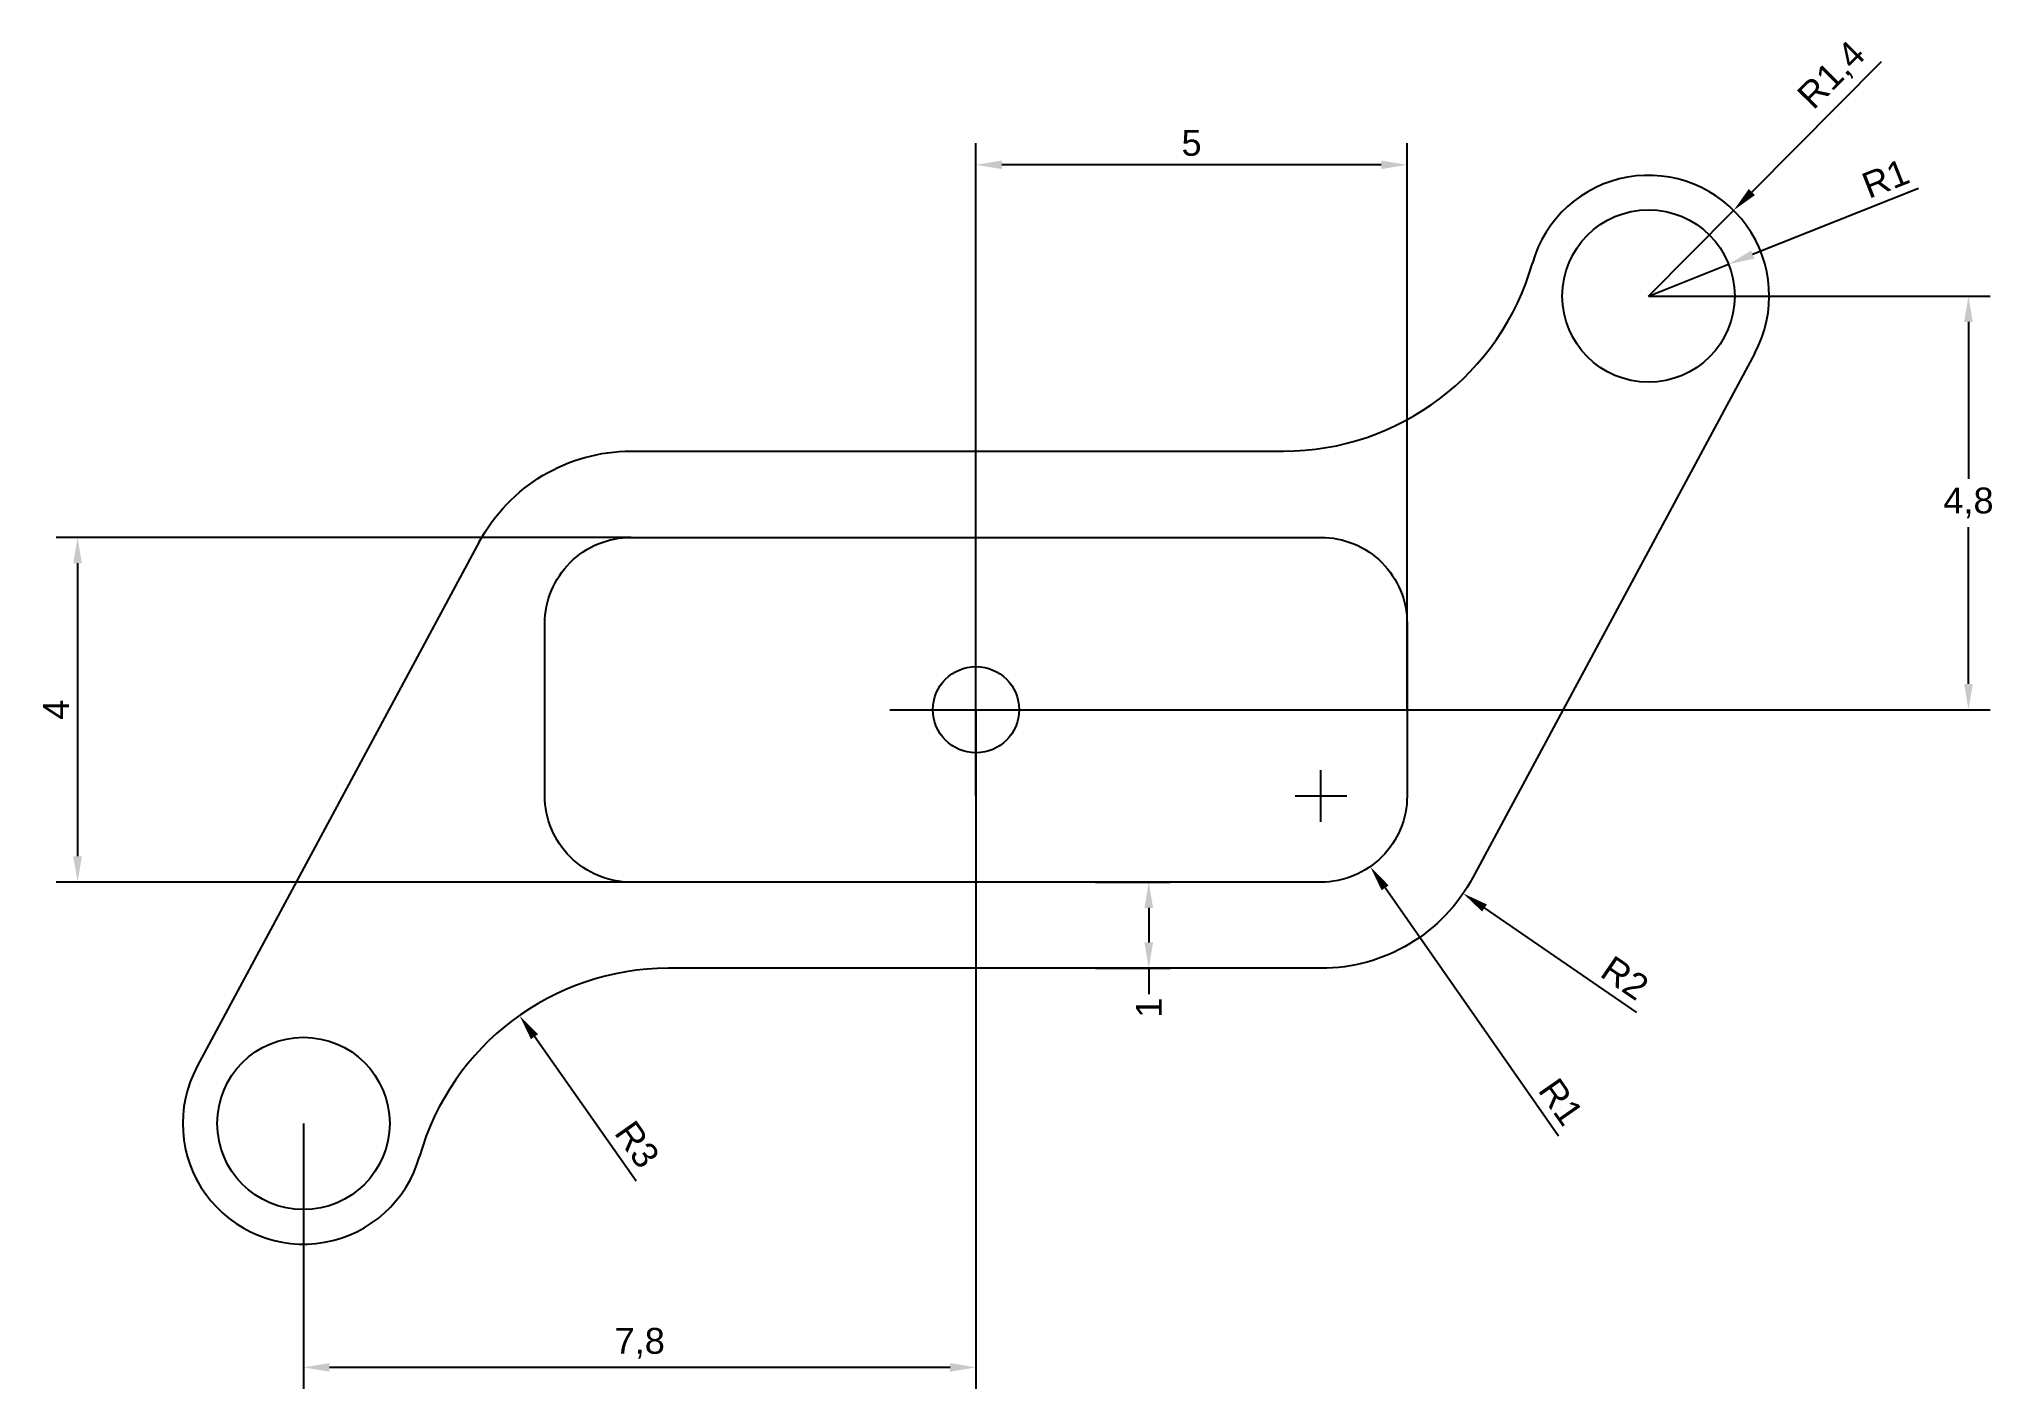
# Model space of a CAD drawing. Header units: millimetres. Extents: x 3142.1 to 3164.8, y 1876.2 to 1891.8.
import ezdxf

# ---------------------------------------------------------------- set-up
doc = ezdxf.new("R2010")
doc.units = ezdxf.units.MM
doc.header["$PDMODE"] = 34
doc.styles.get("Standard").update_dxf_attribs({"font": 'arial.ttf'})
doc.dimstyles.new('ISO-25', dxfattribs={"dimtxt": 0.3, "dimasz": 0.3, "dimexe": 0.25, "dimexo": 0, "dimgap": 0.1, "dimtad": 1, "dimtxsty": 'Standard', "dimcen": 2.5, "dimadec": 0, "dimazin": 0, "dimtfac": 1, "dimtmove": 0, "dimatfit": 3, "dimfxl": 1, "dimarcsym": 0})

# ---------------------------------------------------------------- blocks, each defined once
blk = doc.blocks.new('*D2')
at = {"color": 0, "lineweight": -2, "transparency": 16777216}
for p, q in [((3152.982, 1884.04), (3152.982, 1890.612)), ((3157.982, 1884.04), (3157.982, 1890.612)), ((3157.682, 1890.362), (3153.282, 1890.362))]:
    blk.add_line(p, q, dxfattribs=at)
at = {"color": 0, "transparency": 16777216}
for points in [[(3153.282, 1890.412), (3153.282, 1890.312), (3152.982, 1890.362)], [(3157.682, 1890.412), (3157.682, 1890.312), (3157.982, 1890.362)]]:
    blk.add_solid(points, dxfattribs=at)
at = {"layer": 'Defpoints', "color": 0, "transparency": 16777216}
for p in [(3152.982, 1890.362), (3152.982, 1884.04), (3157.982, 1884.04)]:
    blk.add_point(p, dxfattribs=at)
at = {"color": 0, "transparency": 16777216, "insert": (3155.482, 1890.615), "char_height": 0.3, "attachment_point": 5}
blk.add_mtext('5', dxfattribs=at)
blk = doc.blocks.new('*D3')
at = {"color": 0, "lineweight": -2, "transparency": 16777216}
for p, q in [((3152.982, 1884.04), (3152.982, 1876.16)), ((3145.182, 1879.24), (3145.182, 1876.16)), ((3152.682, 1876.41), (3145.482, 1876.41))]:
    blk.add_line(p, q, dxfattribs=at)
at = {"color": 0, "transparency": 16777216}
for points in [[(3145.482, 1876.46), (3145.482, 1876.36), (3145.182, 1876.41)], [(3152.682, 1876.46), (3152.682, 1876.36), (3152.982, 1876.41)]]:
    blk.add_solid(points, dxfattribs=at)
at = {"layer": 'Defpoints', "color": 0, "transparency": 16777216}
for p in [(3152.982, 1884.04), (3145.182, 1879.24), (3145.182, 1876.41)]:
    blk.add_point(p, dxfattribs=at)
at = {"color": 0, "transparency": 16777216, "insert": (3149.082, 1876.69), "char_height": 0.3, "attachment_point": 5}
blk.add_mtext('7,8', dxfattribs=at)
blk = doc.blocks.new('*D4')
at = {"color": 0, "lineweight": -2, "transparency": 16777216}
for p, q in [((3154.369, 1882.04), (3155.236, 1882.04)), ((3154.986, 1881.74), (3154.986, 1881.34)), ((3154.369, 1881.04), (3155.236, 1881.04)), ((3154.986, 1881.04), (3154.986, 1880.74))]:
    blk.add_line(p, q, dxfattribs=at)
at = {"color": 0, "transparency": 16777216}
for points in [[(3154.936, 1881.74), (3155.036, 1881.74), (3154.986, 1882.04)], [(3154.936, 1881.34), (3155.036, 1881.34), (3154.986, 1881.04)]]:
    blk.add_solid(points, dxfattribs=at)
at = {"layer": 'Defpoints', "color": 0, "transparency": 16777216}
for p in [(3154.369, 1882.04), (3154.369, 1881.04), (3154.986, 1881.04)]:
    blk.add_point(p, dxfattribs=at)
at = {"color": 0, "transparency": 16777216, "insert": (3154.986, 1880.584), "char_height": 0.3, "attachment_point": 5, "rotation": 90}
blk.add_mtext('1', dxfattribs=at)
blk = doc.blocks.new('*D5')
at = {"color": 0, "lineweight": -2, "transparency": 16777216}
for p, q in [((3160.782, 1888.84), (3164.743, 1888.84)), ((3164.493, 1888.54), (3164.493, 1886.72)), ((3164.493, 1884.34), (3164.493, 1886.159)), ((3152.982, 1884.04), (3164.743, 1884.04))]:
    blk.add_line(p, q, dxfattribs=at)
at = {"color": 0, "transparency": 16777216}
for points in [[(3164.443, 1888.54), (3164.543, 1888.54), (3164.493, 1888.84)], [(3164.443, 1884.34), (3164.543, 1884.34), (3164.493, 1884.04)]]:
    blk.add_solid(points, dxfattribs=at)
at = {"layer": 'Defpoints', "color": 0, "transparency": 16777216}
for p in [(3160.782, 1888.84), (3164.493, 1888.84), (3152.982, 1884.04)]:
    blk.add_point(p, dxfattribs=at)
at = {"color": 0, "transparency": 16777216, "insert": (3164.493, 1886.44), "char_height": 0.3, "attachment_point": 5}
blk.add_mtext('4,8', dxfattribs=at)
blk = doc.blocks.new('*D6')
at = {"color": 0, "lineweight": -2, "transparency": 16777216}
for p, q in [((3163.915, 1890.086), (3161.99, 1889.32)), ((3160.782, 1888.84), (3161.711, 1889.209))]:
    blk.add_line(p, q, dxfattribs=at)
at = {"color": 0, "transparency": 16777216}
blk.add_solid([(3161.972, 1889.367), (3162.009, 1889.274), (3161.711, 1889.209)], dxfattribs=at)
at = {"layer": 'Defpoints', "color": 0, "transparency": 16777216}
for p in [(3161.711, 1889.209), (3160.782, 1888.84)]:
    blk.add_point(p, dxfattribs=at)
at = {"color": 0, "transparency": 16777216, "insert": (3163.531, 1890.203), "char_height": 0.3, "attachment_point": 5, "rotation": 21.6919}
blk.add_mtext('R1', dxfattribs=at)
blk = doc.blocks.new('*D7')
at = {"color": 0, "lineweight": -2, "transparency": 16777216}
for p, q in [((3163.481, 1891.557), (3161.98, 1890.046)), ((3160.782, 1888.84), (3161.769, 1889.833))]:
    blk.add_line(p, q, dxfattribs=at)
at = {"color": 0, "transparency": 16777216}
blk.add_solid([(3161.945, 1890.081), (3162.016, 1890.011), (3161.769, 1889.833)], dxfattribs=at)
at = {"layer": 'Defpoints', "color": 0, "transparency": 16777216}
for p in [(3161.769, 1889.833), (3160.782, 1888.84)]:
    blk.add_point(p, dxfattribs=at)
at = {"color": 0, "transparency": 16777216, "insert": (3162.919, 1891.389), "char_height": 0.3, "attachment_point": 5, "rotation": 45.1987}
blk.add_mtext('R1,4', dxfattribs=at)
blk = doc.blocks.new('*D8')
at = {"color": 0, "lineweight": -2, "transparency": 16777216}
for p, q in [((3156.982, 1882.74), (3156.982, 1883.34)), ((3156.682, 1883.04), (3157.282, 1883.04)), ((3160.648, 1880.529), (3158.88, 1881.74))]:
    blk.add_line(p, q, dxfattribs=at)
at = {"color": 0, "transparency": 16777216}
blk.add_solid([(3158.908, 1881.781), (3158.852, 1881.699), (3158.632, 1881.909)], dxfattribs=at)
at = {"layer": 'Defpoints', "color": 0, "transparency": 16777216}
for p in [(3156.982, 1883.04), (3158.632, 1881.909)]:
    blk.add_point(p, dxfattribs=at)
at = {"color": 0, "transparency": 16777216, "insert": (3160.509, 1880.928), "char_height": 0.3, "attachment_point": 5, "rotation": 325.5908}
blk.add_mtext('R2', dxfattribs=at)
blk = doc.blocks.new('*D9')
at = {"color": 0, "lineweight": -2, "transparency": 16777216}
for p, q in [((3156.982, 1882.74), (3156.982, 1883.34)), ((3156.682, 1883.04), (3157.282, 1883.04)), ((3159.74, 1879.091), (3157.727, 1881.974))]:
    blk.add_line(p, q, dxfattribs=at)
at = {"color": 0, "transparency": 16777216}
blk.add_solid([(3157.768, 1882.002), (3157.686, 1881.945), (3157.555, 1882.22)], dxfattribs=at)
at = {"layer": 'Defpoints', "color": 0, "transparency": 16777216}
for p in [(3156.982, 1883.04), (3157.555, 1882.22)]:
    blk.add_point(p, dxfattribs=at)
at = {"color": 0, "transparency": 16777216, "insert": (3159.767, 1879.491), "char_height": 0.3, "attachment_point": 5, "rotation": 304.9317}
blk.add_mtext('R1', dxfattribs=at)
blk = doc.blocks.new('*D10')
at = {"color": 0, "lineweight": -2, "transparency": 16777216}
blk.add_line((3149.042, 1878.57), (3147.861, 1880.247), dxfattribs=at)
at = {"color": 0, "transparency": 16777216}
blk.add_solid([(3147.902, 1880.276), (3147.82, 1880.218), (3147.688, 1880.492)], dxfattribs=at)
at = {"layer": 'Defpoints', "color": 0, "transparency": 16777216}
for p in [(3147.688, 1880.492), (3149.415, 1878.04)]:
    blk.add_point(p, dxfattribs=at)
at = {"color": 0, "transparency": 16777216, "insert": (3149.052, 1878.996), "char_height": 0.3, "attachment_point": 5, "rotation": 305.154}
blk.add_mtext('R3', dxfattribs=at)
blk = doc.blocks.new('*D11')
at = {"color": 0, "lineweight": -2, "transparency": 16777216}
for p, q in [((3148.982, 1886.04), (3142.312, 1886.04)), ((3142.562, 1885.74), (3142.562, 1882.34)), ((3148.982, 1882.04), (3142.312, 1882.04))]:
    blk.add_line(p, q, dxfattribs=at)
at = {"color": 0, "transparency": 16777216}
for points in [[(3142.512, 1885.74), (3142.612, 1885.74), (3142.562, 1886.04)], [(3142.512, 1882.34), (3142.612, 1882.34), (3142.562, 1882.04)]]:
    blk.add_solid(points, dxfattribs=at)
at = {"layer": 'Defpoints', "color": 0, "transparency": 16777216}
for p in [(3148.982, 1886.04), (3142.562, 1882.04), (3148.982, 1882.04)]:
    blk.add_point(p, dxfattribs=at)
at = {"color": 0, "transparency": 16777216, "insert": (3142.312, 1884.04), "char_height": 0.3, "attachment_point": 5, "rotation": 90}
blk.add_mtext('4', dxfattribs=at)

msp = doc.modelspace()

# ---------------------------------------------------------------- linework, layer by layer
for p, q in [((3159.382, 1888.84), (3159.382, 1888.84)), ((3162.015, 1888.177), (3158.744, 1882.092)), ((3147.221, 1885.987), (3143.949, 1879.903))]:
    msp.add_line(p, q)
for points in [[(3147.221, 1885.987, -0.276067), (3148.982, 1887.04), (3156.549, 1887.04)], [(3158.744, 1882.092, -0.276067), (3156.982, 1881.04), (3149.415, 1881.04)]]:
    msp.add_lwpolyline(points, format="xyb")
msp.add_lwpolyline([(3148.982, 1886.04), (3156.982, 1886.04, -0.414214), (3157.982, 1885.04), (3157.982, 1883.04, -0.414214), (3156.982, 1882.04), (3148.982, 1882.04, -0.414214), (3147.982, 1883.04), (3147.982, 1885.04, -0.414214)], format="xyb", close=True)
for centre in [(3160.782, 1888.84), (3145.182, 1879.24)]:
    msp.add_circle(centre, 1)
for centre, radius, start, end in [((3160.782, 1888.84), 1.4, 331.7323, 164.1734), ((3156.549, 1890.04), 3, 270, 344.1734), ((3149.415, 1878.04), 3, 90, 164.1734), ((3145.182, 1879.24), 1.4, 151.7323, 344.1734)]:
    msp.add_arc(centre, radius, start, end)
msp.add_point((3152.982, 1884.04))

# ---------------------------------------------------------------- dimensions: what is measured, and where the dimension line sits
at = {"color": 3}
for center, mpoint, picture, middle in [((3160.782, 1888.84), (3161.769, 1889.833), '*D7', (3163.117, 1891.191)), ((3160.782, 1888.84), (3161.711, 1889.209), '*D6', (3163.624, 1889.97)), ((3149.415, 1878.04), (3147.688, 1880.492), '*D10', (3148.845, 1878.85))]:
    dim = msp.add_radius_dim(center=center, mpoint=mpoint, dimstyle='ISO-25', dxfattribs=at)
    dim.commit()
    dim.dimension.update_dxf_attribs({"geometry": picture, "text_midpoint": middle, "dimtype": 164})
for base, p1, p2, picture, middle in [((3152.982, 1890.362), (3157.982, 1884.04), (3152.982, 1884.04), '*D2', (3155.482, 1890.615)), ((3145.182, 1876.41), (3152.982, 1884.04), (3145.182, 1879.24), '*D3', (3149.082, 1876.69))]:
    dim = msp.add_linear_dim(base=base, p1=p1, p2=p2, dimstyle='ISO-25', dxfattribs=at)
    dim.commit()
    dim.dimension.update_dxf_attribs({"geometry": picture, "text_midpoint": middle})
for base, p1, p2, picture, middle in [((3164.493, 1888.84), (3152.982, 1884.04), (3160.782, 1888.84), '*D5', (3164.493, 1886.44)), ((3154.986, 1881.04), (3154.369, 1882.04), (3154.369, 1881.04), '*D4', (3154.986, 1880.584))]:
    dim = msp.add_linear_dim(base=base, p1=p1, p2=p2, angle=90, dimstyle='ISO-25', override={"dimtad": 0, "dimtih": 1}, dxfattribs=at)
    dim.commit()
    dim.dimension.update_dxf_attribs({"geometry": picture, "text_midpoint": middle})
dim = msp.add_linear_dim(base=(3142.562, 1882.04), p1=(3148.982, 1886.04), p2=(3148.982, 1882.04), angle=90, dimstyle='ISO-25', dxfattribs=at)
dim.commit()
dim.dimension.update_dxf_attribs({"geometry": '*D11', "text_midpoint": (3142.312, 1884.04)})
for mpoint, picture, middle in [((3158.632, 1881.909), '*D8', (3160.367, 1880.721)), ((3157.555, 1882.22), '*D9', (3159.561, 1879.347))]:
    dim = msp.add_radius_dim(center=(3156.982, 1883.04), mpoint=mpoint, dimstyle='ISO-25', override={"dimcen": 0.3, "dimtofl": 0}, dxfattribs=at)
    dim.commit()
    dim.dimension.update_dxf_attribs({"geometry": picture, "text_midpoint": middle, "dimtype": 164})

doc.saveas('drawing.dxf')
